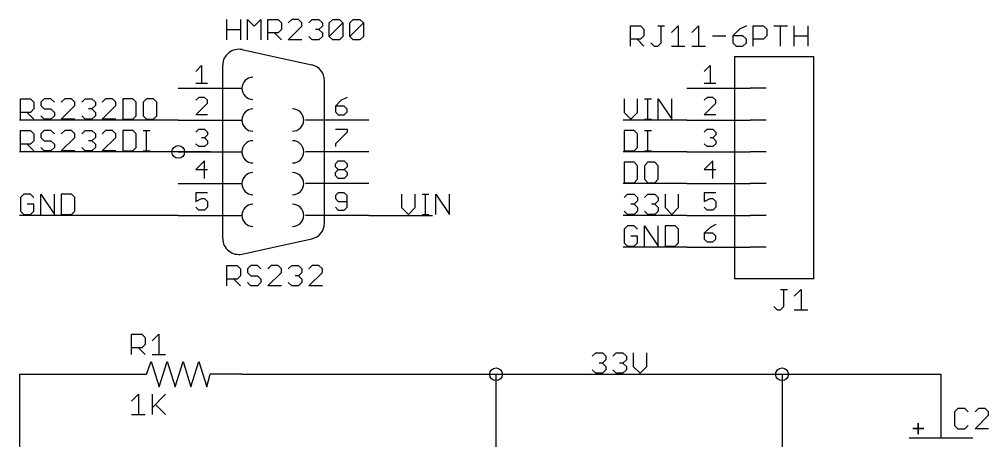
# Model space of a CAD drawing. Extents: x -40.8 to 42.6, y -32.2 to 56.3.
# Drawn here: x -38.1 to 39.4, y 22.6 to 56.3 of the extents above; entities that cross this region are included whole.
import ezdxf

# ---------------------------------------------------------------- set-up
doc = ezdxf.new("R2010")
doc.units = 0
for name, color, linetype in [('91', 82, 'CONTINUOUS'), ('94', 22, 'CONTINUOUS'), ('95', 253, 'CONTINUOUS'), ('96', 253, 'CONTINUOUS')]:
    doc.layers.add(name, color=color, linetype=linetype)

# ---------------------------------------------------------------- blocks, each defined once
blk = doc.blocks.new('RECT')
blk.add_solid([(-0.5, -0.5), (0.5, -0.5), (-0.5, 0.5), (0.5, 0.5)])

msp = doc.modelspace()

# ---------------------------------------------------------------- linework, layer by layer
at = {"layer": '91'}
for p, q in [((-25.4, 48.26), (-38.1, 48.26)), ((15.24, 48.26), (10.16, 48.26)), ((-25.4, 45.72), (-38.1, 45.72)), ((-22.86, 45.72), (-25.4, 45.72)), ((15.24, 45.72), (10.16, 45.72)), ((15.24, 43.18), (10.16, 43.18)), ((-25.4, 40.64), (-38.1, 40.64)), ((-10.16, 40.64), (-5.08, 40.64)), ((15.24, 40.64), (10.16, 40.64)), ((15.24, 38.1), (10.16, 38.1)), ((-38.1, 27.94), (-38.1, -10.16)), ((-38.1, 27.94), (-30.48, 27.94)), ((-20.32, 27.94), (0, 27.94)), ((0, 20.32), (0, 27.94)), ((0, 27.94), (22.86, 27.94)), ((22.86, 27.94), (22.86, 22.86)), ((22.86, 27.94), (35.56, 27.94)), ((35.56, 27.94), (35.56, 25.4))]:
    msp.add_line(p, q, dxfattribs=at)
for centre in [(-25.4, 45.72), (0, 27.94), (22.86, 27.94)]:
    msp.add_circle(centre, 0.508, dxfattribs=at)
at = {"layer": '94'}
for p, q in [((-20.3026, 53.8918), (-17.78, 53.34)), ((-17.78, 53.34), (-14.7146, 52.6694)), ((19.05, 53.34), (25.4, 53.34)), ((19.05, 53.34), (19.05, 35.56)), ((25.4, 35.56), (25.4, 53.34)), ((-21.844, 38.7888), (-21.844, 52.6512)), ((-13.716, 40.0112), (-13.716, 51.4288)), ((-25.4, 50.8), (-20.32, 50.8)), ((15.24, 50.8), (20.32, 50.8)), ((21.59, 50.8), (20.32, 50.8)), ((-25.4, 48.26), (-20.32, 48.26)), ((-10.16, 48.26), (-15.24, 48.26)), ((15.24, 48.26), (20.32, 48.26)), ((21.59, 48.26), (20.32, 48.26)), ((-25.4, 45.72), (-20.32, 45.72)), ((-10.16, 45.72), (-15.24, 45.72)), ((15.24, 45.72), (20.32, 45.72)), ((21.59, 45.72), (20.32, 45.72)), ((-25.4, 43.18), (-20.32, 43.18)), ((-10.16, 43.18), (-15.24, 43.18)), ((15.24, 43.18), (20.32, 43.18)), ((21.59, 43.18), (20.32, 43.18)), ((-25.4, 40.64), (-20.32, 40.64)), ((-10.16, 40.64), (-15.24, 40.64)), ((15.24, 40.64), (20.32, 40.64)), ((21.59, 40.64), (20.32, 40.64)), ((-17.78, 38.1), (-14.7146, 38.7706)), ((-20.3026, 37.5482), (-17.78, 38.1)), ((15.24, 38.1), (20.32, 38.1)), ((21.59, 38.1), (20.32, 38.1)), ((25.4, 35.56), (19.05, 35.56)), ((-27.94, 27.94), (-27.559, 28.956)), ((-27.559, 28.956), (-26.924, 26.924)), ((-26.924, 26.924), (-26.289, 28.956)), ((-26.289, 28.956), (-25.654, 26.924)), ((-25.654, 26.924), (-25.019, 28.956)), ((-25.019, 28.956), (-24.384, 26.924)), ((-24.384, 26.924), (-23.749, 28.956)), ((-23.749, 28.956), (-23.114, 26.924)), ((-30.48, 27.94), (-27.94, 27.94)), ((-23.114, 26.924), (-22.86, 27.94)), ((-20.32, 27.94), (-22.86, 27.94)), ((35.56, 25.4), (35.56, 22.86)), ((22.86, 22.86), (22.86, 20.32)), ((33.02, 22.86), (38.1, 22.86))]:
    msp.add_line(p, q, dxfattribs=at)
for centre, radius, start, end in [((-20.5738, 52.6511), 1.2702, 77.6714, 179.9955), ((-14.986, 51.4286), 1.2702, 0.0075, 77.6627), ((-19.431, 50.8), 0.889, 90, 270), ((-19.431, 48.26), 0.889, 90, 270), ((-16.256, 48.26), 0.889, 270, 90), ((-19.431, 45.72), 0.889, 90, 270), ((-16.256, 45.72), 0.889, 270, 90), ((-19.431, 43.18), 0.889, 90, 270), ((-16.256, 43.18), 0.889, 270, 90), ((-19.431, 40.64), 0.889, 90, 270), ((-16.256, 40.64), 0.889, 270, 90), ((-14.986, 40.0113), 1.27, 282.3393, 359.9972), ((-20.574, 38.7888), 1.27, 180, 282.3376)]:
    msp.add_arc(centre, radius, start, end, dxfattribs=at)
at = {"layer": '95'}
for p, q in [((-21.5138, 54.6862), (-21.5138, 56.3132)), ((-20.4291, 56.3132), (-20.4291, 54.6862)), ((-19.8766, 54.6862), (-19.8766, 56.3132)), ((-19.8766, 56.3132), (-19.3343, 55.7709)), ((-19.3343, 55.7709), (-18.792, 56.3132)), ((-18.792, 56.3132), (-18.792, 54.6862)), ((-18.2395, 54.6862), (-18.2395, 56.3132)), ((-18.2395, 56.3132), (-17.426, 56.3132)), ((-17.426, 56.3132), (-17.1548, 56.042)), ((-17.1548, 56.042), (-17.1548, 55.4997)), ((-16.3312, 56.3132), (-16.6023, 56.042)), ((-15.7888, 56.3132), (-16.3312, 56.3132)), ((-15.5177, 56.042), (-15.7888, 56.3132)), ((-15.5177, 55.7709), (-15.5177, 56.042)), ((-14.9652, 56.042), (-14.694, 56.3132)), ((-14.694, 56.3132), (-14.1517, 56.3132)), ((-14.1517, 56.3132), (-13.8805, 56.042)), ((-13.8805, 56.042), (-13.8805, 55.7709)), ((-13.328, 56.042), (-13.0569, 56.3132)), ((-13.328, 54.9574), (-13.328, 56.042)), ((-13.328, 54.9574), (-12.2434, 56.042)), ((-13.0569, 56.3132), (-12.5145, 56.3132)), ((-12.5145, 56.3132), (-12.2434, 56.042)), ((-12.2434, 56.042), (-12.2434, 54.9574)), ((-11.6909, 56.042), (-11.4197, 56.3132)), ((-11.6909, 54.9574), (-11.6909, 56.042)), ((-11.6909, 54.9574), (-10.6062, 56.042)), ((-11.4197, 56.3132), (-10.8774, 56.3132)), ((-10.8774, 56.3132), (-10.6062, 56.042)), ((-10.6062, 56.042), (-10.6062, 54.9574)), ((-21.5138, 55.4997), (-20.4291, 55.4997)), ((-17.426, 55.2285), (-18.2395, 55.2285)), ((-17.6972, 55.2285), (-17.1548, 54.6862)), ((-17.1548, 55.4997), (-17.426, 55.2285)), ((-16.6023, 54.6862), (-15.5177, 55.7709)), ((-14.1517, 55.4997), (-14.4228, 55.4997)), ((-13.8805, 55.7709), (-14.1517, 55.4997)), ((-14.1517, 55.4997), (-13.8805, 55.2285)), ((-13.8805, 55.2285), (-13.8805, 54.9574)), ((-15.5177, 54.6862), (-16.6023, 54.6862)), ((-14.694, 54.6862), (-14.9652, 54.9574)), ((-14.1517, 54.6862), (-14.694, 54.6862)), ((-13.8805, 54.9574), (-14.1517, 54.6862)), ((-13.0569, 54.6862), (-13.328, 54.9574)), ((-12.5145, 54.6862), (-13.0569, 54.6862)), ((-12.2434, 54.9574), (-12.5145, 54.6862)), ((-11.4197, 54.6862), (-11.6909, 54.9574)), ((-10.8774, 54.6862), (-11.4197, 54.6862)), ((-10.6062, 54.9574), (-10.8774, 54.6862)), ((-23.9966, 52.1512), (-23.5305, 52.6173)), ((-23.5305, 52.6173), (-23.5305, 51.2191)), ((16.6434, 52.1512), (17.1095, 52.6173)), ((17.1095, 52.6173), (17.1095, 51.2191)), ((-23.9966, 51.2191), (-23.0645, 51.2191)), ((16.6434, 51.2191), (17.5755, 51.2191)), ((-38.0238, 48.3362), (-38.0238, 49.9632)), ((-38.0238, 49.9632), (-37.2103, 49.9632)), ((-37.2103, 49.9632), (-36.9391, 49.692)), ((-36.9391, 49.692), (-36.9391, 49.1497)), ((-36.1155, 49.9632), (-36.3866, 49.692)), ((-36.3866, 49.692), (-36.3866, 49.4209)), ((-35.5731, 49.9632), (-36.1155, 49.9632)), ((-35.302, 49.692), (-35.5731, 49.9632)), ((-34.4783, 49.9632), (-34.7495, 49.692)), ((-33.936, 49.9632), (-34.4783, 49.9632)), ((-33.6648, 49.692), (-33.936, 49.9632)), ((-33.6648, 49.4209), (-33.6648, 49.692)), ((-33.1123, 49.692), (-32.8412, 49.9632)), ((-32.8412, 49.9632), (-32.2988, 49.9632)), ((-32.2988, 49.9632), (-32.0277, 49.692)), ((-32.0277, 49.692), (-32.0277, 49.4209)), ((-31.204, 49.9632), (-31.4752, 49.692)), ((-30.6617, 49.9632), (-31.204, 49.9632)), ((-30.3905, 49.692), (-30.6617, 49.9632)), ((-30.3905, 49.4209), (-30.3905, 49.692)), ((-29.838, 49.9632), (-29.838, 48.3362)), ((-29.0245, 49.9632), (-29.838, 49.9632)), ((-28.7534, 49.692), (-29.0245, 49.9632)), ((-28.7534, 48.6074), (-28.7534, 49.692)), ((-27.9297, 49.9632), (-28.2009, 49.692)), ((-28.2009, 49.692), (-28.2009, 48.6074)), ((-27.3874, 49.9632), (-27.9297, 49.9632)), ((-27.1162, 49.692), (-27.3874, 49.9632)), ((-27.1162, 48.6074), (-27.1162, 49.692)), ((-23.7635, 50.0773), (-23.9966, 49.8443)), ((-23.9966, 48.6791), (-23.0645, 49.6112)), ((-23.2975, 50.0773), (-23.7635, 50.0773)), ((-23.0645, 49.8443), (-23.2975, 50.0773)), ((-23.0645, 49.6112), (-23.0645, 49.8443)), ((-12.3736, 49.8443), (-12.8397, 49.3782)), ((-11.9076, 50.0773), (-12.3736, 49.8443)), ((10.2362, 49.9632), (10.2362, 48.8785)), ((11.3209, 48.8785), (11.3209, 49.9632)), ((11.8734, 49.9632), (12.4157, 49.9632)), ((12.1445, 48.3362), (12.1445, 49.9632)), ((12.9648, 48.3362), (12.9648, 49.9632)), ((12.9648, 49.9632), (14.0495, 48.3362)), ((14.0495, 48.3362), (14.0495, 49.9632)), ((16.8765, 50.0773), (16.6434, 49.8443)), ((16.6434, 48.6791), (17.5755, 49.6112)), ((17.3425, 50.0773), (16.8765, 50.0773)), ((17.5755, 49.8443), (17.3425, 50.0773)), ((17.5755, 49.6112), (17.5755, 49.8443)), ((-37.2103, 48.8785), (-38.0238, 48.8785)), ((-37.4815, 48.8785), (-36.9391, 48.3362)), ((-36.9391, 49.1497), (-37.2103, 48.8785)), ((-36.3866, 49.4209), (-36.1155, 49.1497)), ((-36.1155, 49.1497), (-35.5731, 49.1497)), ((-35.5731, 49.1497), (-35.302, 48.8785)), ((-35.302, 48.8785), (-35.302, 48.6074)), ((-34.7495, 48.3362), (-33.6648, 49.4209)), ((-32.2988, 49.1497), (-32.57, 49.1497)), ((-32.0277, 49.4209), (-32.2988, 49.1497)), ((-32.2988, 49.1497), (-32.0277, 48.8785)), ((-32.0277, 48.8785), (-32.0277, 48.6074)), ((-31.4752, 48.3362), (-30.3905, 49.4209)), ((-12.8397, 49.3782), (-12.8397, 48.9121)), ((-12.1406, 49.3782), (-12.8397, 49.3782)), ((-12.8397, 48.9121), (-12.6067, 48.6791)), ((-11.9076, 49.1452), (-12.1406, 49.3782)), ((-12.1406, 48.6791), (-11.9076, 48.9121)), ((-11.9076, 48.9121), (-11.9076, 49.1452)), ((10.2362, 48.8785), (10.7785, 48.3362)), ((10.7785, 48.3362), (11.3209, 48.8785)), ((-36.1155, 48.3362), (-36.3866, 48.6074)), ((-35.5731, 48.3362), (-36.1155, 48.3362)), ((-35.302, 48.6074), (-35.5731, 48.3362)), ((-33.6648, 48.3362), (-34.7495, 48.3362)), ((-32.8412, 48.3362), (-33.1123, 48.6074)), ((-32.2988, 48.3362), (-32.8412, 48.3362)), ((-32.0277, 48.6074), (-32.2988, 48.3362)), ((-30.3905, 48.3362), (-31.4752, 48.3362)), ((-29.838, 48.3362), (-29.0245, 48.3362)), ((-29.0245, 48.3362), (-28.7534, 48.6074)), ((-28.2009, 48.6074), (-27.9297, 48.3362)), ((-27.9297, 48.3362), (-27.3874, 48.3362)), ((-27.3874, 48.3362), (-27.1162, 48.6074)), ((-23.0645, 48.6791), (-23.9966, 48.6791)), ((-12.6067, 48.6791), (-12.1406, 48.6791)), ((11.8734, 48.3362), (12.4157, 48.3362)), ((17.5755, 48.6791), (16.6434, 48.6791)), ((-38.0238, 45.7962), (-38.0238, 47.4232)), ((-38.0238, 47.4232), (-37.2103, 47.4232)), ((-37.2103, 47.4232), (-36.9391, 47.152)), ((-36.1155, 47.4232), (-36.3866, 47.152)), ((-35.5731, 47.4232), (-36.1155, 47.4232)), ((-35.302, 47.152), (-35.5731, 47.4232)), ((-34.4783, 47.4232), (-34.7495, 47.152)), ((-33.936, 47.4232), (-34.4783, 47.4232)), ((-33.6648, 47.152), (-33.936, 47.4232)), ((-33.1123, 47.152), (-32.8412, 47.4232)), ((-32.8412, 47.4232), (-32.2988, 47.4232)), ((-32.2988, 47.4232), (-32.0277, 47.152)), ((-31.204, 47.4232), (-31.4752, 47.152)), ((-30.6617, 47.4232), (-31.204, 47.4232)), ((-30.3905, 47.152), (-30.6617, 47.4232)), ((-29.838, 47.4232), (-29.838, 45.7962)), ((-29.0245, 47.4232), (-29.838, 47.4232)), ((-28.7534, 47.152), (-29.0245, 47.4232)), ((-28.2009, 47.4232), (-27.6585, 47.4232)), ((-27.9297, 45.7962), (-27.9297, 47.4232)), ((-23.9966, 47.3043), (-23.7635, 47.5373)), ((-23.7635, 47.5373), (-23.2975, 47.5373)), ((-23.2975, 47.5373), (-23.0645, 47.3043)), ((-23.0645, 47.3043), (-23.0645, 47.0712)), ((-12.8397, 47.5373), (-11.9076, 47.5373)), ((-11.9076, 47.3043), (-12.8397, 46.3721)), ((-11.9076, 47.5373), (-11.9076, 47.3043)), ((10.2362, 47.4232), (10.2362, 45.7962)), ((11.0497, 47.4232), (10.2362, 47.4232)), ((11.3209, 47.152), (11.0497, 47.4232)), ((11.8734, 47.4232), (12.4157, 47.4232)), ((12.1445, 45.7962), (12.1445, 47.4232)), ((16.6434, 47.3043), (16.8765, 47.5373)), ((16.8765, 47.5373), (17.3425, 47.5373)), ((17.3425, 47.5373), (17.5755, 47.3043)), ((17.5755, 47.3043), (17.5755, 47.0712)), ((-36.9391, 46.6097), (-37.2103, 46.3385)), ((-36.9391, 47.152), (-36.9391, 46.6097)), ((-36.3866, 47.152), (-36.3866, 46.8809)), ((-36.3866, 46.8809), (-36.1155, 46.6097)), ((-36.1155, 46.6097), (-35.5731, 46.6097)), ((-35.5731, 46.6097), (-35.302, 46.3385)), ((-34.7495, 45.7962), (-33.6648, 46.8809)), ((-33.6648, 46.8809), (-33.6648, 47.152)), ((-32.2988, 46.6097), (-32.57, 46.6097)), ((-32.0277, 46.8809), (-32.2988, 46.6097)), ((-32.2988, 46.6097), (-32.0277, 46.3385)), ((-32.0277, 47.152), (-32.0277, 46.8809)), ((-31.4752, 45.7962), (-30.3905, 46.8809)), ((-30.3905, 46.8809), (-30.3905, 47.152)), ((-28.7534, 46.0674), (-28.7534, 47.152)), ((-23.2975, 46.8382), (-23.5305, 46.8382)), ((-23.0645, 47.0712), (-23.2975, 46.8382)), ((-23.2975, 46.8382), (-23.0645, 46.6052)), ((-23.0645, 46.6052), (-23.0645, 46.3721)), ((11.3209, 46.0674), (11.3209, 47.152)), ((17.3425, 46.8382), (17.1095, 46.8382)), ((17.5755, 47.0712), (17.3425, 46.8382)), ((17.3425, 46.8382), (17.5755, 46.6052)), ((17.5755, 46.6052), (17.5755, 46.3721)), ((-37.2103, 46.3385), (-38.0238, 46.3385)), ((-37.4815, 46.3385), (-36.9391, 45.7962)), ((-36.1155, 45.7962), (-36.3866, 46.0674)), ((-35.5731, 45.7962), (-36.1155, 45.7962)), ((-35.302, 46.0674), (-35.5731, 45.7962)), ((-35.302, 46.3385), (-35.302, 46.0674)), ((-33.6648, 45.7962), (-34.7495, 45.7962)), ((-32.8412, 45.7962), (-33.1123, 46.0674)), ((-32.2988, 45.7962), (-32.8412, 45.7962)), ((-32.0277, 46.0674), (-32.2988, 45.7962)), ((-32.0277, 46.3385), (-32.0277, 46.0674)), ((-30.3905, 45.7962), (-31.4752, 45.7962)), ((-29.838, 45.7962), (-29.0245, 45.7962)), ((-29.0245, 45.7962), (-28.7534, 46.0674)), ((-28.2009, 45.7962), (-27.6585, 45.7962)), ((-23.7635, 46.1391), (-23.9966, 46.3721)), ((-23.2975, 46.1391), (-23.7635, 46.1391)), ((-23.0645, 46.3721), (-23.2975, 46.1391)), ((-12.8397, 46.3721), (-12.8397, 46.1391)), ((10.2362, 45.7962), (11.0497, 45.7962)), ((11.0497, 45.7962), (11.3209, 46.0674)), ((11.8734, 45.7962), (12.4157, 45.7962)), ((16.8765, 46.1391), (16.6434, 46.3721)), ((17.3425, 46.1391), (16.8765, 46.1391)), ((17.5755, 46.3721), (17.3425, 46.1391)), ((-23.2975, 44.9973), (-23.9966, 44.2982)), ((-23.2975, 43.5991), (-23.2975, 44.9973)), ((-12.8397, 44.7643), (-12.6067, 44.9973)), ((-12.6067, 44.9973), (-12.1406, 44.9973)), ((-12.1406, 44.9973), (-11.9076, 44.7643)), ((17.3425, 44.9973), (16.6434, 44.2982)), ((17.3425, 43.5991), (17.3425, 44.9973)), ((-23.9966, 44.2982), (-23.0645, 44.2982)), ((-12.8397, 44.5312), (-12.8397, 44.7643)), ((-12.6067, 44.2982), (-12.8397, 44.5312)), ((-12.8397, 44.0652), (-12.6067, 44.2982)), ((-12.6067, 44.2982), (-12.1406, 44.2982)), ((-11.9076, 44.5312), (-12.1406, 44.2982)), ((-12.1406, 44.2982), (-11.9076, 44.0652)), ((-11.9076, 44.7643), (-11.9076, 44.5312)), ((10.2362, 44.8832), (10.2362, 43.2562)), ((11.0497, 44.8832), (10.2362, 44.8832)), ((11.3209, 44.612), (11.0497, 44.8832)), ((11.3209, 43.5274), (11.3209, 44.612)), ((12.1445, 44.8832), (11.8734, 44.612)), ((11.8734, 44.612), (11.8734, 43.5274)), ((12.6868, 44.8832), (12.1445, 44.8832)), ((12.958, 44.612), (12.6868, 44.8832)), ((12.958, 43.5274), (12.958, 44.612)), ((16.6434, 44.2982), (17.5755, 44.2982)), ((-12.8397, 43.8321), (-12.8397, 44.0652)), ((-12.6067, 43.5991), (-12.8397, 43.8321)), ((-12.1406, 43.5991), (-12.6067, 43.5991)), ((-11.9076, 43.8321), (-12.1406, 43.5991)), ((-11.9076, 44.0652), (-11.9076, 43.8321)), ((11.0497, 43.2562), (11.3209, 43.5274)), ((11.8734, 43.5274), (12.1445, 43.2562)), ((12.6868, 43.2562), (12.958, 43.5274)), ((10.2362, 43.2562), (11.0497, 43.2562)), ((12.1445, 43.2562), (12.6868, 43.2562)), ((-37.7526, 42.3432), (-38.0238, 42.072)), ((-38.0238, 42.072), (-38.0238, 40.9874)), ((-37.2103, 42.3432), (-37.7526, 42.3432)), ((-36.9391, 42.072), (-37.2103, 42.3432)), ((-36.3866, 40.7162), (-36.3866, 42.3432)), ((-36.3866, 42.3432), (-35.302, 40.7162)), ((-35.302, 40.7162), (-35.302, 42.3432)), ((-34.7495, 42.3432), (-34.7495, 40.7162)), ((-33.936, 42.3432), (-34.7495, 42.3432)), ((-33.6648, 42.072), (-33.936, 42.3432)), ((-33.6648, 40.9874), (-33.6648, 42.072)), ((-23.0645, 42.4573), (-23.9966, 42.4573)), ((-23.9966, 42.4573), (-23.9966, 41.7582)), ((-23.9966, 41.7582), (-23.5305, 41.9912)), ((-23.5305, 41.9912), (-23.2975, 41.9912)), ((-23.2975, 41.9912), (-23.0645, 41.7582)), ((-12.6067, 42.4573), (-12.8397, 42.2243)), ((-12.8397, 42.2243), (-12.8397, 41.9912)), ((-12.8397, 41.9912), (-12.6067, 41.7582)), ((-12.1406, 42.4573), (-12.6067, 42.4573)), ((-11.9076, 42.2243), (-12.1406, 42.4573)), ((-11.9076, 41.2921), (-11.9076, 42.2243)), ((-7.5438, 42.3432), (-7.5438, 41.2585)), ((-6.4591, 41.2585), (-6.4591, 42.3432)), ((-5.9066, 42.3432), (-5.3643, 42.3432)), ((-5.6355, 40.7162), (-5.6355, 42.3432)), ((-4.8152, 40.7162), (-4.8152, 42.3432)), ((-4.8152, 42.3432), (-3.7305, 40.7162)), ((-3.7305, 40.7162), (-3.7305, 42.3432)), ((10.2362, 42.072), (10.5074, 42.3432)), ((10.5074, 42.3432), (11.0497, 42.3432)), ((11.0497, 42.3432), (11.3209, 42.072)), ((11.3209, 42.072), (11.3209, 41.8009)), ((11.8734, 42.072), (12.1445, 42.3432)), ((12.1445, 42.3432), (12.6868, 42.3432)), ((12.6868, 42.3432), (12.958, 42.072)), ((12.958, 42.072), (12.958, 41.8009)), ((13.5105, 42.3432), (13.5105, 41.2585)), ((14.5952, 41.2585), (14.5952, 42.3432)), ((17.5755, 42.4573), (16.6434, 42.4573)), ((16.6434, 42.4573), (16.6434, 41.7582)), ((16.6434, 41.7582), (17.1095, 41.9912)), ((17.1095, 41.9912), (17.3425, 41.9912)), ((17.3425, 41.9912), (17.5755, 41.7582)), ((-36.9391, 41.5297), (-37.4815, 41.5297)), ((-36.9391, 40.9874), (-36.9391, 41.5297)), ((-23.7635, 41.0591), (-23.9966, 41.2921)), ((-23.0645, 41.2921), (-23.2975, 41.0591)), ((-23.0645, 41.7582), (-23.0645, 41.2921)), ((-12.8397, 41.2921), (-12.6067, 41.0591)), ((-12.6067, 41.7582), (-11.9076, 41.7582)), ((-12.1406, 41.0591), (-11.9076, 41.2921)), ((-7.5438, 41.2585), (-7.0015, 40.7162)), ((-7.0015, 40.7162), (-6.4591, 41.2585)), ((11.0497, 41.5297), (10.7785, 41.5297)), ((11.3209, 41.8009), (11.0497, 41.5297)), ((11.0497, 41.5297), (11.3209, 41.2585)), ((11.3209, 41.2585), (11.3209, 40.9874)), ((12.6868, 41.5297), (12.4157, 41.5297)), ((12.958, 41.8009), (12.6868, 41.5297)), ((12.6868, 41.5297), (12.958, 41.2585)), ((12.958, 41.2585), (12.958, 40.9874)), ((13.5105, 41.2585), (14.0528, 40.7162)), ((14.0528, 40.7162), (14.5952, 41.2585)), ((16.8765, 41.0591), (16.6434, 41.2921)), ((17.5755, 41.2921), (17.3425, 41.0591)), ((17.5755, 41.7582), (17.5755, 41.2921)), ((-38.0238, 40.9874), (-37.7526, 40.7162)), ((-37.7526, 40.7162), (-37.2103, 40.7162)), ((-37.2103, 40.7162), (-36.9391, 40.9874)), ((-34.7495, 40.7162), (-33.936, 40.7162)), ((-33.936, 40.7162), (-33.6648, 40.9874)), ((-23.2975, 41.0591), (-23.7635, 41.0591)), ((-12.6067, 41.0591), (-12.1406, 41.0591)), ((-5.9066, 40.7162), (-5.3643, 40.7162)), ((10.5074, 40.7162), (10.2362, 40.9874)), ((11.0497, 40.7162), (10.5074, 40.7162)), ((11.3209, 40.9874), (11.0497, 40.7162)), ((12.1445, 40.7162), (11.8734, 40.9874)), ((12.6868, 40.7162), (12.1445, 40.7162)), ((12.958, 40.9874), (12.6868, 40.7162)), ((17.3425, 41.0591), (16.8765, 41.0591)), ((10.5074, 39.8032), (10.2362, 39.532)), ((10.2362, 39.532), (10.2362, 38.4474)), ((11.0497, 39.8032), (10.5074, 39.8032)), ((11.3209, 39.532), (11.0497, 39.8032)), ((11.8734, 38.1762), (11.8734, 39.8032)), ((11.8734, 39.8032), (12.958, 38.1762)), ((12.958, 38.1762), (12.958, 39.8032)), ((13.5105, 39.8032), (13.5105, 38.1762)), ((14.324, 39.8032), (13.5105, 39.8032)), ((14.5952, 39.532), (14.324, 39.8032)), ((14.5952, 38.4474), (14.5952, 39.532)), ((17.1095, 39.6843), (16.6434, 39.2182)), ((17.5755, 39.9173), (17.1095, 39.6843)), ((11.3209, 38.9897), (10.7785, 38.9897)), ((11.3209, 38.4474), (11.3209, 38.9897)), ((16.6434, 39.2182), (16.6434, 38.7521)), ((17.3425, 39.2182), (16.6434, 39.2182)), ((16.6434, 38.7521), (16.8765, 38.5191)), ((17.5755, 38.9852), (17.3425, 39.2182)), ((17.3425, 38.5191), (17.5755, 38.7521)), ((17.5755, 38.7521), (17.5755, 38.9852)), ((10.2362, 38.4474), (10.5074, 38.1762)), ((10.5074, 38.1762), (11.0497, 38.1762)), ((11.0497, 38.1762), (11.3209, 38.4474)), ((13.5105, 38.1762), (14.324, 38.1762)), ((14.324, 38.1762), (14.5952, 38.4474)), ((16.8765, 38.5191), (17.3425, 38.5191)), ((22.7442, 34.7232), (23.2865, 34.7232)), ((23.0154, 33.3674), (23.0154, 34.7232)), ((23.839, 34.1809), (24.3814, 34.7232)), ((24.3814, 34.7232), (24.3814, 33.0962)), ((22.2019, 33.3674), (22.473, 33.0962)), ((22.7442, 33.0962), (23.0154, 33.3674)), ((22.473, 33.0962), (22.7442, 33.0962)), ((23.839, 33.0962), (24.9237, 33.0962)), ((-29.1338, 29.5148), (-29.1338, 31.1418)), ((-29.1338, 31.1418), (-28.3203, 31.1418)), ((-28.3203, 31.1418), (-28.0491, 30.8706)), ((-27.4966, 30.5995), (-26.9543, 31.1418)), ((-26.9543, 31.1418), (-26.9543, 29.5148)), ((-28.0491, 30.3283), (-28.3203, 30.0571)), ((-28.0491, 30.8706), (-28.0491, 30.3283)), ((-28.3203, 30.0571), (-29.1338, 30.0571)), ((-28.5915, 30.0571), (-28.0491, 29.5148)), ((-27.4966, 29.5148), (-26.412, 29.5148)), ((7.6962, 29.372), (7.9674, 29.6432)), ((7.9674, 29.6432), (8.5097, 29.6432)), ((8.5097, 29.6432), (8.7809, 29.372)), ((9.3334, 29.372), (9.6045, 29.6432)), ((9.6045, 29.6432), (10.1469, 29.6432)), ((10.1469, 29.6432), (10.418, 29.372)), ((10.9705, 29.6432), (10.9705, 28.5585)), ((12.0552, 28.5585), (12.0552, 29.6432)), ((8.5097, 28.8297), (8.2385, 28.8297)), ((8.7809, 29.1009), (8.5097, 28.8297)), ((8.5097, 28.8297), (8.7809, 28.5585)), ((8.7809, 29.372), (8.7809, 29.1009)), ((10.1469, 28.8297), (9.8757, 28.8297)), ((10.418, 29.1009), (10.1469, 28.8297)), ((10.1469, 28.8297), (10.418, 28.5585)), ((10.418, 29.372), (10.418, 29.1009)), ((7.9674, 28.0162), (7.6962, 28.2874)), ((8.5097, 28.0162), (7.9674, 28.0162)), ((8.7809, 28.2874), (8.5097, 28.0162)), ((8.7809, 28.5585), (8.7809, 28.2874)), ((9.6045, 28.0162), (9.3334, 28.2874)), ((10.1469, 28.0162), (9.6045, 28.0162)), ((10.418, 28.2874), (10.1469, 28.0162)), ((10.418, 28.5585), (10.418, 28.2874)), ((10.9705, 28.5585), (11.5128, 28.0162)), ((11.5128, 28.0162), (12.0552, 28.5585)), ((36.9234, 25.1982), (36.6522, 24.927)), ((36.6522, 24.927), (36.6522, 23.8424)), ((37.4657, 25.1982), (36.9234, 25.1982)), ((37.7369, 24.927), (37.4657, 25.1982)), ((38.5605, 25.1982), (38.2894, 24.927)), ((39.1029, 25.1982), (38.5605, 25.1982)), ((39.374, 24.927), (39.1029, 25.1982)), ((39.374, 24.6559), (39.374, 24.927)), ((38.2894, 23.5712), (39.374, 24.6559)), ((36.6522, 23.8424), (36.9234, 23.5712)), ((36.9234, 23.5712), (37.4657, 23.5712)), ((37.4657, 23.5712), (37.7369, 23.8424)), ((39.374, 23.5712), (38.2894, 23.5712))]:
    msp.add_line(p, q, dxfattribs=at)
at = {"layer": '96'}
for p, q in [((10.7418, 54.1782), (10.7418, 55.8052)), ((10.7418, 55.8052), (11.5553, 55.8052)), ((11.5553, 55.8052), (11.8264, 55.534)), ((12.9213, 55.8052), (13.4636, 55.8052)), ((13.1924, 54.4494), (13.1924, 55.8052)), ((14.0161, 55.2629), (14.5584, 55.8052)), ((14.5584, 55.8052), (14.5584, 54.1782)), ((15.6532, 55.2629), (16.1956, 55.8052)), ((16.1956, 55.8052), (16.1956, 54.1782)), ((20.0122, 55.8052), (19.4699, 55.534)), ((20.5647, 54.1782), (20.5647, 55.8052)), ((20.5647, 55.8052), (21.3782, 55.8052)), ((21.3782, 55.8052), (21.6494, 55.534)), ((22.2019, 55.8052), (23.2865, 55.8052)), ((22.7442, 54.1782), (22.7442, 55.8052)), ((23.839, 54.1782), (23.839, 55.8052)), ((24.9237, 55.8052), (24.9237, 54.1782)), ((11.8264, 55.534), (11.8264, 54.9917)), ((19.4699, 55.534), (18.9276, 54.9917)), ((21.6494, 55.534), (21.6494, 54.9917)), ((11.5553, 54.7205), (10.7418, 54.7205)), ((11.2841, 54.7205), (11.8264, 54.1782)), ((11.8264, 54.9917), (11.5553, 54.7205)), ((12.3789, 54.4494), (12.6501, 54.1782)), ((12.9213, 54.1782), (13.1924, 54.4494)), ((17.2904, 54.9917), (18.3751, 54.9917)), ((18.9276, 54.9917), (18.9276, 54.4494)), ((19.741, 54.9917), (18.9276, 54.9917)), ((18.9276, 54.4494), (19.1987, 54.1782)), ((20.0122, 54.7205), (19.741, 54.9917)), ((19.741, 54.1782), (20.0122, 54.4494)), ((20.0122, 54.4494), (20.0122, 54.7205)), ((21.3782, 54.7205), (20.5647, 54.7205)), ((21.6494, 54.9917), (21.3782, 54.7205)), ((23.839, 54.9917), (24.9237, 54.9917)), ((12.6501, 54.1782), (12.9213, 54.1782)), ((14.0161, 54.1782), (15.1007, 54.1782)), ((15.6532, 54.1782), (16.7379, 54.1782)), ((19.1987, 54.1782), (19.741, 54.1782)), ((-21.5138, 35.0012), (-21.5138, 36.6282)), ((-21.5138, 36.6282), (-20.7003, 36.6282)), ((-20.7003, 36.6282), (-20.4291, 36.357)), ((-19.6055, 36.6282), (-19.8766, 36.357)), ((-19.0632, 36.6282), (-19.6055, 36.6282)), ((-18.792, 36.357), (-19.0632, 36.6282)), ((-17.9683, 36.6282), (-18.2395, 36.357)), ((-17.426, 36.6282), (-17.9683, 36.6282)), ((-17.1548, 36.357), (-17.426, 36.6282)), ((-16.6023, 36.357), (-16.3312, 36.6282)), ((-16.3312, 36.6282), (-15.7888, 36.6282)), ((-15.7888, 36.6282), (-15.5177, 36.357)), ((-14.694, 36.6282), (-14.9652, 36.357)), ((-14.1517, 36.6282), (-14.694, 36.6282)), ((-13.8805, 36.357), (-14.1517, 36.6282)), ((-20.4291, 35.8147), (-20.7003, 35.5435)), ((-20.4291, 36.357), (-20.4291, 35.8147)), ((-19.8766, 36.357), (-19.8766, 36.0859)), ((-19.8766, 36.0859), (-19.6055, 35.8147)), ((-19.6055, 35.8147), (-19.0632, 35.8147)), ((-19.0632, 35.8147), (-18.792, 35.5435)), ((-18.2395, 35.0012), (-17.1548, 36.0859)), ((-17.1548, 36.0859), (-17.1548, 36.357)), ((-15.7888, 35.8147), (-16.06, 35.8147)), ((-15.5177, 36.0859), (-15.7888, 35.8147)), ((-15.7888, 35.8147), (-15.5177, 35.5435)), ((-15.5177, 36.357), (-15.5177, 36.0859)), ((-14.9652, 35.0012), (-13.8805, 36.0859)), ((-13.8805, 36.0859), (-13.8805, 36.357)), ((-20.7003, 35.5435), (-21.5138, 35.5435)), ((-20.9715, 35.5435), (-20.4291, 35.0012)), ((-19.6055, 35.0012), (-19.8766, 35.2724)), ((-19.0632, 35.0012), (-19.6055, 35.0012)), ((-18.792, 35.2724), (-19.0632, 35.0012)), ((-18.792, 35.5435), (-18.792, 35.2724)), ((-17.1548, 35.0012), (-18.2395, 35.0012)), ((-16.3312, 35.0012), (-16.6023, 35.2724)), ((-15.7888, 35.0012), (-16.3312, 35.0012)), ((-15.5177, 35.2724), (-15.7888, 35.0012)), ((-15.5177, 35.5435), (-15.5177, 35.2724)), ((-13.8805, 35.0012), (-14.9652, 35.0012)), ((-29.1338, 25.7989), (-28.5915, 26.3412)), ((-28.5915, 26.3412), (-28.5915, 24.7142)), ((-27.4966, 26.3412), (-27.4966, 24.7142)), ((-27.4966, 25.2565), (-26.412, 26.3412)), ((-27.2255, 25.5277), (-26.412, 24.7142)), ((-29.1338, 24.7142), (-28.0491, 24.7142))]:
    msp.add_line(p, q, dxfattribs=at)

# ---------------------------------------------------------------- block references
at = {"layer": '94'}
for xscale, yscale in [(0.127, 0.889), (0.889, 0.127)]:
    msp.add_blockref('RECT', (33.7515, 23.5915), dxfattribs=dict(at, xscale=xscale, yscale=yscale))

doc.saveas('drawing.dxf')
